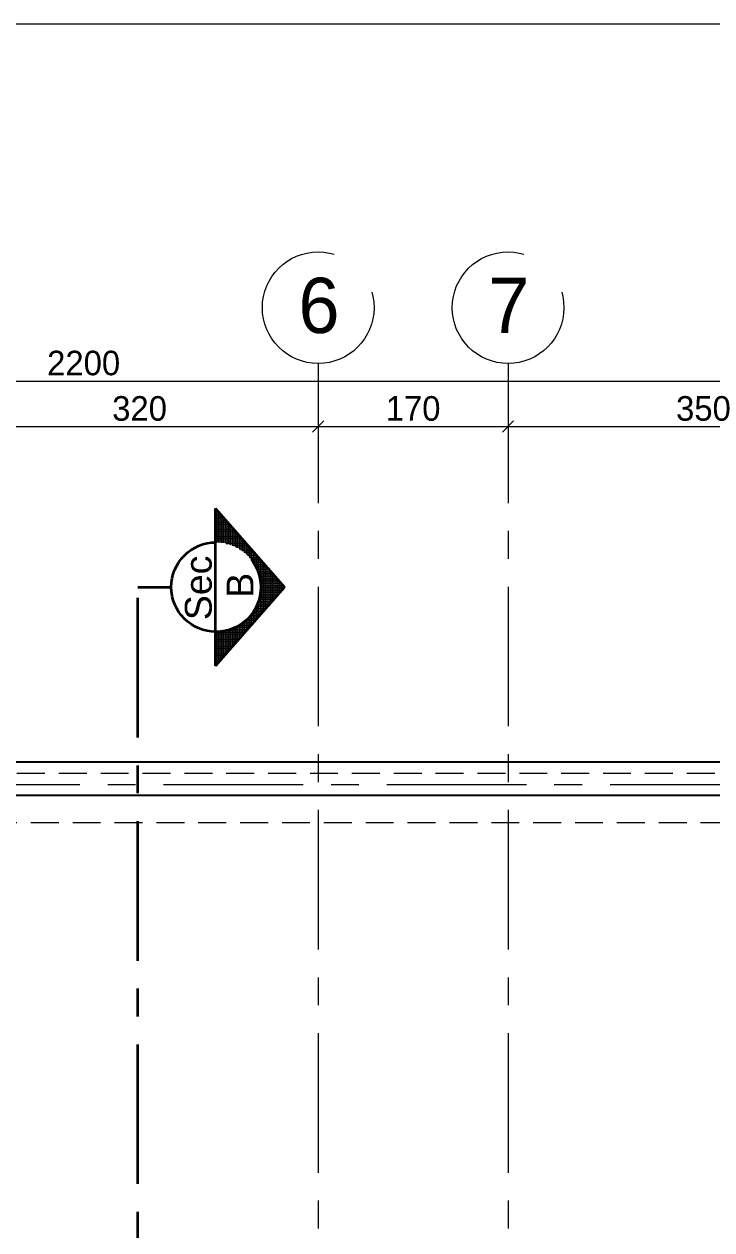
# Model space of a CAD drawing. Header units: inches. Extents: x -114 to 635, y -137 to 57.
# Drawn here: x 223.6 to 229.76, y 27.09 to 37.89 of the extents above; entities that cross this region are included whole.
import ezdxf

# ---------------------------------------------------------------- set-up
doc = ezdxf.new("R2010")
doc.units = ezdxf.units.IN
doc.header["$MEASUREMENT"] = 0
doc.header["$PDMODE"] = 98
for name, pattern in [('( Hidden )', [0.375, 0.25, -0.125]), ('CENTER', [2, 1.25, -0.25, 0.25, -0.25]), ('CENTERX2', [4, 2.5, -0.5, 0.5, -0.5]), ('DASHED2', [0.375, 0.25, -0.125]), ('HIDDEN', [0.375, 0.25, -0.125]), ('VILLA AXIS$0$CENTER', [2, 1.25, -0.25, 0.25, -0.25])]:
    doc.linetypes.add(name, pattern=pattern)
doc.layers.get('0').update_dxf_attribs({"lineweight": 5})
doc.layers.get('Defpoints').update_dxf_attribs({"lineweight": 5})
for name, color, linetype, lineweight in [('A-SECTION LINE', 230, 'Continuous', 35), ('A-SECTION TAG', 230, 'Continuous', 5), ('AXIS DIMENSION', 8, 'Continuous', 5), ('BORDER A2', 7, 'Continuous', 50), ('DETAILS DIMENSION', 15, 'Continuous', 5), ('E-AX', 9, '( Hidden )', 0), ('HATCH', 15, 'Continuous', 0), ('HIDDEN', 237, 'HIDDEN', 0), ('ROOF LINE 2', 244, 'Continuous', 25)]:
    doc.layers.add(name, color=color, linetype=linetype, lineweight=lineweight)
doc.layers.add('AXIES', color=7, linetype='CENTER', lineweight=0, true_color=0x949596)
doc.styles.add('A0$0$002-F.FLOOR PLAN$0$xref plans$0$ATTRIBUTE', font='BKANT.TTF')
doc.styles.add('Arial', font='arial.ttf')
doc.styles.add('MAIN', font='')
doc.styles.add('ST', font='times.ttf', dxfattribs={"width": 0.8})
doc.styles.get('MAIN').set_extended_font_data('Shonar Bangla')
doc.dimstyles.new('MFS-AXIS', dxfattribs={"dimtxt": 0.22, "dimasz": 0.1, "dimexe": 0, "dimexo": 0.15, "dimgap": 0.05, "dimtad": 1, "dimdec": 0, "dimlfac": 100, "dimzin": 0, "dimdsep": 46, "dimtxsty": 'MAIN', "dimblk": 'OBLIQUE', "dimcen": 0.09, "dimclrd": 1, "dimclre": 1, "dimclrt": 2, "dimadec": 0, "dimazin": 0, "dimtfac": 1, "dimtdec": 0, "dimtix": 1, "dimtofl": 0, "dimtmove": 2, "dimatfit": 3, "dimldrblk": 'OBLIQUE', "dimfxl": 0.05, "dimfxlon": 1, "dimtolj": 1, "dimtzin": 0, "dimlwd": -1, "dimarcsym": 1})
doc.dimstyles.new('RASH PLAN', dxfattribs={"dimtxt": 0.15, "dimasz": 0.05, "dimexe": 0, "dimexo": 0.1, "dimgap": 0.05, "dimtad": 0, "dimdec": 0, "dimlfac": 100, "dimzin": 0, "dimdsep": 46, "dimtxsty": 'ST', "dimblk": 'OBLIQUE', "dimcen": 0.09, "dimclrd": 200, "dimclre": 6, "dimclrt": 1, "dimadec": 0, "dimazin": 0, "dimtfac": 1, "dimtdec": 0, "dimtmove": 1, "dimatfit": 3, "dimldrblk": 'OBLIQUE', "dimfxl": 0, "dimtolj": 1, "dimtzin": 0, "dimlwd": -1, "dimlwe": -1, "dimarcsym": 0})

# ---------------------------------------------------------------- blocks, each defined once
blk = doc.blocks.new('_Oblique')
at = {"color": 0, "lineweight": -2}
blk.add_line((-0.5, -0.5), (0.5, 0.5), dxfattribs=at)
blk = doc.blocks.new('*D819')
at = {"layer": 'Defpoints', "color": 0, "transparency": 16777216}
for p in [(211.733, 30.98), (234.032, 30.98), (234.032, 30.735)]:
    blk.add_point(p, dxfattribs=at)
at = {"layer": 'DETAILS DIMENSION', "color": 6, "transparency": 16777216}
for p, q in [((211.733, 30.88), (211.733, 30.735)), ((234.032, 30.88), (234.032, 30.735))]:
    blk.add_line(p, q, dxfattribs=at)
at = {"layer": 'DETAILS DIMENSION', "color": 200, "linetype": 'DASHED2', "transparency": 16777216}
for p, q in [((211.733, 30.735), (222.66, 30.735)), ((234.032, 30.735), (223.105, 30.735))]:
    blk.add_line(p, q, dxfattribs=at)
at = {"layer": 'DETAILS DIMENSION', "color": 200, "transparency": 16777216, "xscale": 0.05, "yscale": 0.05, "zscale": 0.05, "rotation": 180}
blk.add_blockref('_Oblique', (211.733, 30.735), dxfattribs=at)
at = {"layer": 'DETAILS DIMENSION', "color": 200, "transparency": 16777216, "xscale": 0.05, "yscale": 0.05, "zscale": 0.05}
blk.add_blockref('_Oblique', (234.032, 30.735), dxfattribs=at)
at = {"layer": 'DETAILS DIMENSION', "color": 1, "transparency": 16777216, "insert": (222.883, 30.735), "char_height": 0.15, "attachment_point": 5, "style": 'ST'}
blk.add_mtext('\\A1;2230', dxfattribs=at)
blk = doc.blocks.new('*D1383')
at = {"layer": 'AXIS DIMENSION', "color": 17, "linetype": 'Continuous', "transparency": 16777216}
blk.add_line((36.479, -578.77), (39.678, -578.77), dxfattribs=at)
at = {"layer": 'Defpoints', "color": 0, "transparency": 16777216}
for p in [(36.479, -578.733), (39.678, -578.77), (39.678, -578.77)]:
    blk.add_point(p, dxfattribs=at)
at = {"layer": 'AXIS DIMENSION', "color": 17, "transparency": 16777216, "xscale": 0.1, "yscale": 0.1, "zscale": 0.1, "rotation": 180}
blk.add_blockref('_Oblique', (36.479, -578.77), dxfattribs=at)
at = {"layer": 'AXIS DIMENSION', "color": 17, "transparency": 16777216, "xscale": 0.1, "yscale": 0.1, "zscale": 0.1}
blk.add_blockref('_Oblique', (39.678, -578.77), dxfattribs=at)
at = {"layer": 'AXIS DIMENSION', "color": 3, "transparency": 16777216, "insert": (38.078, -578.61), "char_height": 0.22, "attachment_point": 5, "style": 'MAIN'}
blk.add_mtext('\\A1;320', dxfattribs=at)
blk = doc.blocks.new('*D1384')
at = {"layer": 'AXIS DIMENSION', "color": 17, "linetype": 'Continuous', "transparency": 16777216}
blk.add_line((39.678, -578.77), (41.379, -578.77), dxfattribs=at)
at = {"layer": 'Defpoints', "color": 0, "transparency": 16777216}
for p in [(39.678, -578.733), (41.379, -578.77), (41.379, -578.77)]:
    blk.add_point(p, dxfattribs=at)
at = {"layer": 'AXIS DIMENSION', "color": 17, "transparency": 16777216, "xscale": 0.1, "yscale": 0.1, "zscale": 0.1, "rotation": 180}
blk.add_blockref('_Oblique', (39.678, -578.77), dxfattribs=at)
at = {"layer": 'AXIS DIMENSION', "color": 17, "transparency": 16777216, "xscale": 0.1, "yscale": 0.1, "zscale": 0.1}
blk.add_blockref('_Oblique', (41.379, -578.77), dxfattribs=at)
at = {"layer": 'AXIS DIMENSION', "color": 3, "transparency": 16777216, "insert": (40.528, -578.61), "char_height": 0.22, "attachment_point": 5, "style": 'MAIN'}
blk.add_mtext('\\A1;170', dxfattribs=at)
blk = doc.blocks.new('*D1385')
at = {"layer": 'AXIS DIMENSION', "color": 17, "linetype": 'Continuous', "transparency": 16777216}
blk.add_line((41.379, -578.77), (44.879, -578.77), dxfattribs=at)
at = {"layer": 'Defpoints', "color": 0, "transparency": 16777216}
for p in [(41.379, -578.733), (44.879, -578.77), (44.879, -578.77)]:
    blk.add_point(p, dxfattribs=at)
at = {"layer": 'AXIS DIMENSION', "color": 17, "transparency": 16777216, "xscale": 0.1, "yscale": 0.1, "zscale": 0.1, "rotation": 180}
blk.add_blockref('_Oblique', (41.379, -578.77), dxfattribs=at)
at = {"layer": 'AXIS DIMENSION', "color": 17, "transparency": 16777216, "xscale": 0.1, "yscale": 0.1, "zscale": 0.1}
blk.add_blockref('_Oblique', (44.879, -578.77), dxfattribs=at)
at = {"layer": 'AXIS DIMENSION', "color": 3, "transparency": 16777216, "insert": (43.129, -578.61), "char_height": 0.22, "attachment_point": 5, "style": 'MAIN'}
blk.add_mtext('\\A1;350', dxfattribs=at)
blk = doc.blocks.new('*D1379')
at = {"layer": 'AXIS DIMENSION', "color": 1, "linetype": 'Continuous', "lineweight": -2, "transparency": 16777216}
for p, q in [((25.079, -578.356), (25.079, -578.363)), ((47.079, -578.356), (47.079, -578.363))]:
    blk.add_line(p, q, dxfattribs=at)
at = {"layer": 'AXIS DIMENSION', "color": 17, "linetype": 'Continuous', "transparency": 16777216}
blk.add_line((25.079, -578.363), (47.079, -578.363), dxfattribs=at)
at = {"layer": 'Defpoints', "color": 0, "transparency": 16777216}
for p in [(25.079, -578.206), (47.079, -578.206), (47.079, -578.363)]:
    blk.add_point(p, dxfattribs=at)
at = {"layer": 'AXIS DIMENSION', "color": 17, "transparency": 16777216, "xscale": 0.1, "yscale": 0.1, "zscale": 0.1, "rotation": 180}
blk.add_blockref('_Oblique', (25.079, -578.363), dxfattribs=at)
at = {"layer": 'AXIS DIMENSION', "color": 17, "transparency": 16777216, "xscale": 0.1, "yscale": 0.1, "zscale": 0.1}
blk.add_blockref('_Oblique', (47.079, -578.363), dxfattribs=at)
at = {"layer": 'AXIS DIMENSION', "color": 3, "transparency": 16777216, "insert": (37.577, -578.203), "char_height": 0.22, "attachment_point": 5, "style": 'MAIN'}
blk.add_mtext('\\A1;2200', dxfattribs=at)
blk = doc.blocks.new('DASLASDLASLDASLASDLASLQWELQWELQWELQWELQ')
at = {"layer": 'AXIES', "linetype": 'CENTERX2', "ltscale": 0.5}
for p, q in [((39.678, -578.206), (39.678, -610.174)), ((41.379, -578.206), (41.379, -610.174)), ((20.293, -581.977), (52.683, -581.977))]:
    blk.add_line(p, q, dxfattribs=at)
at = {"layer": 'AXIES', "linetype": 'CENTERX2'}
for centre in [(39.678, -577.706), (41.379, -577.706)]:
    blk.add_circle(centre, 0.5, dxfattribs=at)
at = {"layer": 'AXIES', "linetype": 'CENTERX2', "style": 'A0$0$002-F.FLOOR PLAN$0$xref plans$0$ATTRIBUTE'}
for s, p in [('6', (39.501, -577.933)), ('7', (41.201, -577.933))]:
    blk.add_text(s, height=0.495, dxfattribs=at).set_placement(p)
at = {"layer": 'AXIS DIMENSION'}
dim = blk.add_linear_dim(base=(47.079, -578.363), p1=(25.079, -578.206), p2=(47.079, -578.206), dimstyle='MFS-AXIS', override={"dimclrd": 17, "dimclrt": 3}, dxfattribs=at)
dim.commit()
dim.dimension.update_dxf_attribs({"geometry": '*D1379', "text_midpoint": (37.577, -578.203), "dimtype": 128})
for base, p1, p2, picture, middle in [((39.678, -578.77), (36.479, -578.733), (39.678, -578.77), '*D1383', (38.078, -578.61)), ((41.379, -578.77), (39.678, -578.733), (41.379, -578.77), '*D1384', (40.528, -578.61)), ((44.879, -578.77), (41.379, -578.733), (44.879, -578.77), '*D1385', (43.129, -578.61))]:
    dim = blk.add_linear_dim(base=base, p1=p1, p2=p2, dimstyle='MFS-AXIS', override={"dimclrd": 17, "dimclrt": 3}, dxfattribs=at)
    dim.commit()
    dim.dimension.update_dxf_attribs({"geometry": picture, "text_midpoint": middle})

msp = doc.modelspace()

# ---------------------------------------------------------------- hatches: boundary and pattern name
at = {"layer": 'HATCH'}
h = msp.add_hatch(dxfattribs=at)
h.set_pattern_fill('ANSI37', color=256, scale=0.125165, angle=2115, style=0)
h.set_pattern_definition([(360, (209.191075, 88.874711), (1e-16, 0.015645583), []), (90, (209.191075, 88.874711), (-0.015645583, 1e-16), [])])
h.paths.add_polyline_path([(225.93, 32.848), (225.312, 32.143), (225.312, 32.448, 0.002362), (225.316, 32.448, 1), (225.316, 33.249, 0.002362), (225.312, 33.249), (225.312, 33.553)])

# ---------------------------------------------------------------- linework, layer by layer
at = {"layer": 'A-SECTION LINE', "linetype": 'VILLA AXIS$0$CENTER'}
msp.add_line((224.615, 32.848), (224.915, 32.848), dxfattribs=at)
at = {"layer": 'A-SECTION LINE', "linetype": 'VILLA AXIS$0$CENTER', "ltscale": 1.5}
msp.add_lwpolyline([(225.93, 32.848), (225.312, 32.143), (225.312, 33.553)], close=True, dxfattribs=at)
at = {"layer": 'A-SECTION LINE', "linetype": 'VILLA AXIS$0$CENTER'}
msp.add_lwpolyline([(224.615, 5.501), (224.615, 32.848)], dxfattribs=at)
at = {"layer": 'A-SECTION LINE', "linetype": 'VILLA AXIS$0$CENTER', "ltscale": 1.5}
msp.add_circle((225.316, 32.848), 0.401, dxfattribs=at)
at = {"layer": 'BORDER A2', "lineweight": 5}
msp.add_lwpolyline([(201.294, -2.308), (246.894, -2.308), (246.894, 37.892), (201.294, 37.892)], close=True, dxfattribs=at)
at = {"layer": 'HIDDEN'}
msp.add_line((211.533, 31.18), (234.232, 31.18), dxfattribs=at)
at = {"layer": 'ROOF LINE 2'}
for points in [[(226.131, 11.58), (233.732, 11.58), (233.732, 17.879), (231.732, 17.879), (231.732, 23.68), (234.332, 23.68), (234.332, 31.28), (219.782, 31.28)], [(233.432, 11.88), (233.432, 17.579), (231.432, 17.579), (231.432, 23.98), (234.032, 23.98), (234.032, 30.98), (211.733, 30.98)]]:
    msp.add_lwpolyline(points, dxfattribs=at)

# ---------------------------------------------------------------- block references
at = {"layer": 'E-AX'}
msp.add_blockref('DASLASDLASLDASLASDLASLQWELQWELQWELQWELQ', (186.553, 613.057), dxfattribs=at)

# ---------------------------------------------------------------- texts
at = {"layer": 'A-SECTION TAG', "style": 'Arial'}
for s, p in [('Sec', (225.277, 32.552, 0)), ('B', (225.651, 32.752))]:
    msp.add_text(s, height=0.24, rotation=90, dxfattribs=at).set_placement(p)

# ---------------------------------------------------------------- dimensions: what is measured, and where the dimension line sits
at = {"layer": 'DETAILS DIMENSION'}
dim = msp.add_linear_dim(base=(234.032, 30.735), p1=(211.733, 30.98), p2=(234.032, 30.98), dimstyle='RASH PLAN', dxfattribs=at)
dim.commit()
dim.dimension.update_dxf_attribs({"geometry": '*D819', "text_midpoint": (222.883, 30.735)})

doc.saveas('drawing.dxf')
